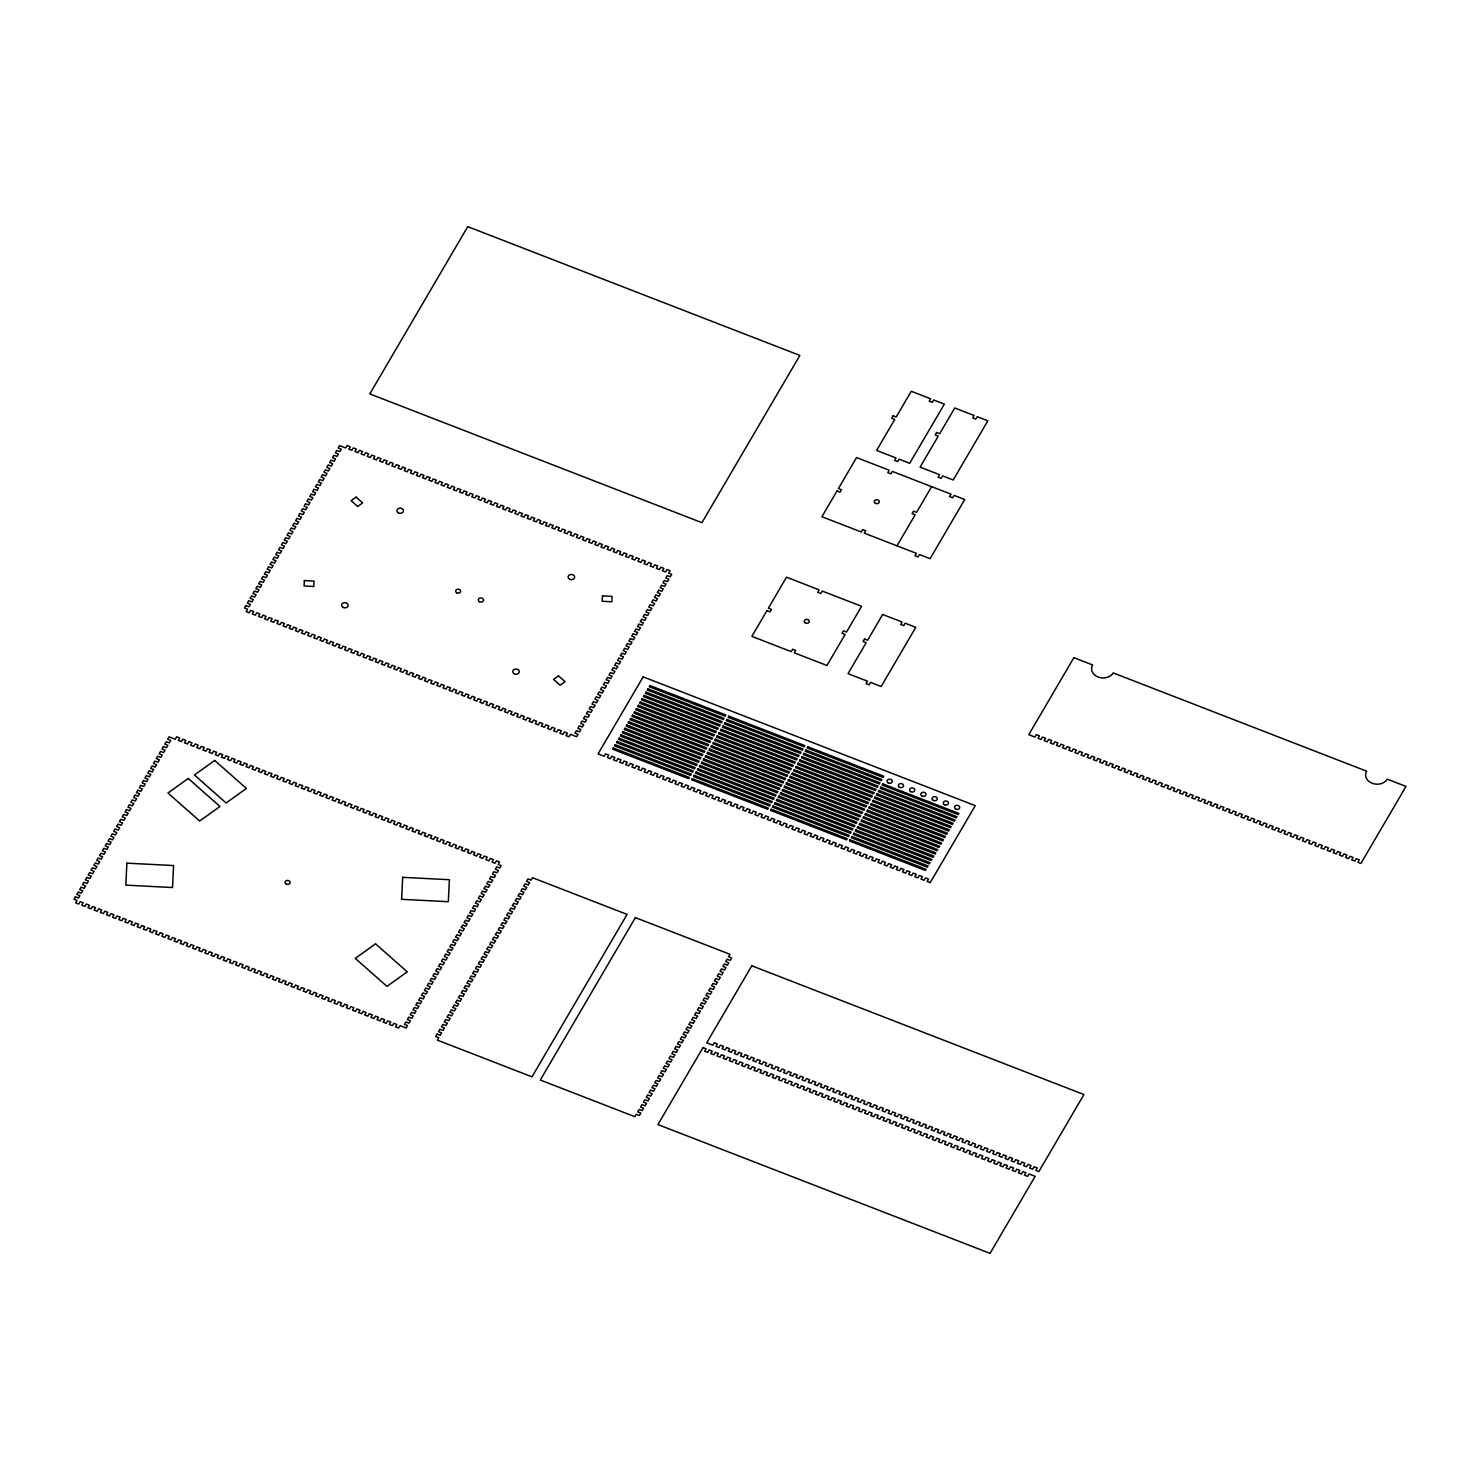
<?xml version="1.0" encoding="UTF-8"?>
<svg xmlns="http://www.w3.org/2000/svg" width="1480" height="1480" viewBox="0 0 1480 1480"><rect width="100%" height="100%" fill="white"/><g stroke="black" fill="none" stroke-linecap="round" stroke-linejoin="round"><path stroke-width="1.5" d="M896.991 545.824L915.14 514.818L912.068 513.634L913.475 511.21L916.546 512.395L931.623 486.661M126.91 863.154L125.819 885.133L172.513 887.538L173.604 865.56L126.91 863.154M304.362 580.567L304.085 585.969L313.76 586.45L314.038 581.067L304.362 580.567M402.708 877.326L401.598 899.304L448.311 901.709L449.402 879.712L402.708 877.326M602.452 595.885L602.175 601.269L611.851 601.768L612.11 596.385L602.452 595.885M75.425 896.825L74 899.248L77.071 900.451L75.665 902.874L78.736 904.058L80.142 901.635L83.232 902.837L81.807 905.26L84.878 906.445L86.302 904.021L89.374 905.224L87.949 907.647L91.038 908.831L92.445 906.408L95.534 907.591L94.109 910.015L97.181 911.218L98.605 908.794L101.676 909.978L100.252 912.402L103.341 913.604L104.747 911.18L107.837 912.365L106.412 914.788L109.483 915.99L110.908 913.567L113.979 914.751L112.554 917.174L115.644 918.377L117.05 915.954L120.139 917.138L118.715 919.561L121.785 920.764L123.21 918.322L126.281 919.524L124.856 921.948L127.946 923.132L129.352 920.708L132.423 921.911L131.017 924.334L134.088 925.518L135.513 923.095L138.583 924.297L137.159 926.721L140.23 927.904L141.654 925.481L144.726 926.684L143.32 929.107L146.391 930.291L147.815 927.868L150.886 929.07L149.462 931.494L152.532 932.678L153.957 930.254L157.028 931.438L155.622 933.862L158.693 935.064L160.118 932.641L163.189 933.825L161.764 936.248L164.835 937.451L166.26 935.027L169.331 936.211L167.924 938.635L170.996 939.837L172.42 937.413L175.491 938.598L174.067 941.021L177.138 942.224L178.562 939.8L181.633 940.984L180.227 943.408L183.298 944.591L184.704 942.168L187.794 943.371L186.369 945.794L189.44 946.978L190.865 944.555L193.936 945.757L192.511 948.181L195.601 949.365L197.006 946.941L200.096 948.144L198.672 950.567L201.743 951.751L203.167 949.327L206.238 950.53L204.814 952.954L207.903 954.138L209.309 951.714L212.399 952.898L210.974 955.34L214.045 956.524L215.47 954.101L218.541 955.285L217.116 957.708L220.206 958.911L221.612 956.487L224.701 957.671L223.276 960.095L226.347 961.297L227.772 958.873L230.843 960.058L229.419 962.481L232.508 963.683L233.914 961.26L236.985 962.444L235.579 964.867L238.65 966.07L240.075 963.647L243.146 964.831L241.721 967.254L244.792 968.438L246.217 966.014L249.288 967.217L247.882 969.641L250.953 970.825L252.377 968.401L255.448 969.604L254.024 972.027L257.094 973.211L258.519 970.788L261.59 971.99L260.184 974.414L263.255 975.598L264.68 973.174L267.75 974.377L266.326 976.8L269.397 977.984L270.822 975.561L273.893 976.745L272.486 979.187L275.558 980.37L276.982 977.947L280.053 979.131L278.629 981.555L281.7 982.757L283.124 980.333L286.195 981.517L284.789 983.941L287.86 985.144L289.266 982.72L292.356 983.904L290.931 986.327L294.002 987.53L295.427 985.107L298.498 986.291L297.073 988.714L300.163 989.917L301.568 987.493L304.658 988.677L303.233 991.101L306.305 992.285L307.729 989.861L310.8 991.064L309.375 993.487L312.465 994.671L313.871 992.248L316.961 993.45L315.536 995.873L318.607 997.058L320.032 994.634L323.103 995.837L321.678 998.26L324.768 999.444L326.174 997.02L329.263 998.223L327.839 1000.647L330.91 1001.831L332.334 999.407L335.405 1000.591L333.981 1003.014L337.07 1004.217L338.476 1001.793L341.547 1002.977L340.141 1005.401L343.212 1006.604L344.637 1004.18L347.707 1005.364L346.283 1007.788L349.354 1008.99L350.779 1006.567L353.85 1007.751L352.443 1010.174L355.514 1011.377L356.939 1008.953L360.01 1010.137L358.586 1012.561L361.657 1013.763L363.081 1011.339L366.152 1012.523L364.746 1014.947L367.817 1016.131L369.242 1013.708L372.312 1014.91L370.888 1017.333L373.959 1018.517L375.384 1016.094L378.454 1017.297L377.049 1019.72L380.12 1020.904L381.544 1018.481L384.615 1019.683L383.19 1022.107L386.262 1023.291L387.686 1020.867L390.757 1022.07L389.351 1024.493L392.422 1025.677L393.828 1023.254L396.918 1024.438L395.493 1026.861L398.564 1028.064L399.989 1025.64L406.131 1028.027L407.555 1025.603L404.484 1024.401L405.909 1021.977L408.98 1023.18L410.404 1020.756L407.315 1019.554L408.739 1017.13L411.81 1018.333L413.235 1015.909L410.164 1014.707L411.57 1012.283L414.659 1013.486L416.065 1011.062L412.994 1009.86L414.418 1007.436L417.49 1008.62L418.914 1006.197L415.843 1005.013L417.249 1002.589L420.32 1003.773L421.745 1001.35L418.674 1000.166L420.098 997.742L423.169 998.926L424.594 996.503L421.504 995.319L422.929 992.895L426 994.079L427.424 991.655L424.353 990.471L425.778 988.048L428.849 989.232L430.255 986.808L427.184 985.625L428.608 983.201L431.679 984.385L433.104 981.962L430.033 980.778L431.439 978.354L434.528 979.538L435.934 977.115L432.863 975.931L434.288 973.507L437.358 974.691L438.783 972.267L435.694 971.065L437.118 968.642L440.189 969.844L441.614 967.42L438.543 966.218L439.967 963.795L443.038 964.997L444.463 962.573L441.373 961.371L442.798 958.948L445.868 960.15L447.293 957.727L444.222 956.524L445.628 954.101L448.718 955.303L450.124 952.88L447.053 951.677L448.477 949.254L451.548 950.456L452.973 948.033L449.901 946.83L451.308 944.407L454.379 945.609L455.803 943.167L452.732 941.983L454.157 939.56L457.228 940.744L458.652 938.32L455.562 937.136L456.987 934.713L460.058 935.897L461.483 933.473L458.411 932.289L459.818 929.865L462.907 931.049L464.313 928.626L461.242 927.442L462.667 925.019L465.738 926.202L467.162 923.779L464.091 922.595L465.497 920.172L468.587 921.356L469.993 918.932L466.921 917.748L468.346 915.325L471.417 916.509L472.842 914.085L469.752 912.901L471.177 910.477L474.248 911.662L475.672 909.238L472.601 908.054L474.026 905.612L477.096 906.815L478.502 904.391L475.432 903.188L476.856 900.765L479.927 901.968L481.352 899.544L478.28 898.341L479.687 895.918L482.776 897.121L484.182 894.697L481.111 893.495L482.536 891.071L485.607 892.274L487.031 889.85L483.941 888.648L485.366 886.224L488.437 887.427L489.862 885.003L486.791 883.801L488.215 881.377L491.286 882.58L492.71 880.156L489.621 878.954L491.046 876.53L494.116 877.714L495.541 875.291L492.47 874.107L493.876 871.683L496.966 872.867L498.372 870.443L495.301 869.26L496.725 866.836L499.796 868.02L501.221 865.596L498.149 864.413L499.555 861.989L496.485 860.787L495.06 863.21L491.989 862.026L493.413 859.602L490.343 858.4L488.918 860.824L485.847 859.64L487.253 857.216L484.182 856.032L482.757 858.456L479.687 857.253L481.111 854.83L478.04 853.646L476.615 856.069L473.545 854.866L474.951 852.443L471.88 851.259L470.455 853.683L467.384 852.48L468.809 850.057L465.738 848.873L464.313 851.296L461.242 850.094L462.648 847.67L459.577 846.486L458.153 848.91L455.082 847.726L456.506 845.302L453.435 844.1L452.011 846.523L448.94 845.339L450.346 842.916L447.275 841.713L445.868 844.137L442.779 842.952L444.204 840.529L441.132 839.327L439.708 841.75L436.637 840.566L438.062 838.143L434.972 836.94L433.566 839.364L430.477 838.18L431.901 835.756L428.83 834.554L427.406 836.977L424.335 835.793L425.759 833.37L422.67 832.186L421.264 834.609L418.174 833.407L419.599 830.983L416.528 829.799L415.103 832.223L412.032 831.02L413.457 828.596L410.367 827.413L408.961 829.836L405.871 828.634L407.296 826.21L404.225 825.026L402.8 827.45L399.73 826.247L401.154 823.824L398.065 822.64L396.659 825.063L393.588 823.879L394.993 821.456L391.923 820.253L390.498 822.677L387.427 821.493L388.851 819.069L385.781 817.866L384.356 820.29L381.285 819.106L382.691 816.683L379.62 815.48L378.196 817.904L375.125 816.72L376.549 814.296L373.478 813.094L372.054 815.517L368.983 814.333L370.389 811.91L367.318 810.707L365.893 813.149L362.822 811.947L364.246 809.523L361.175 808.339L359.751 810.763L356.68 809.56L358.086 807.137L355.015 805.952L353.591 808.376L350.519 807.173L351.944 804.75L348.873 803.566L347.449 805.99L344.378 804.787L345.784 802.364L342.713 801.18L341.307 803.603L338.217 802.401L339.642 799.977L336.571 798.793L335.146 801.216L332.075 800.033L333.5 797.609L330.41 796.407L329.004 798.83L325.914 797.646L327.339 795.223L324.268 794.02L322.844 796.443L319.772 795.26L321.197 792.836L318.108 791.634L316.702 794.057L313.612 792.873L315.036 790.45L311.966 789.247L310.541 791.671L307.47 790.487L308.894 788.063L305.805 786.861L304.399 789.303L301.31 788.1L302.734 785.677L299.663 784.493L298.239 786.916L295.168 785.713L296.592 783.29L293.502 782.106L292.096 784.529L289.026 783.327L290.432 780.904L287.361 779.72L285.936 782.143L282.865 780.941L284.289 778.517L281.219 777.333L279.794 779.757L276.723 778.554L278.129 776.13L275.058 774.947L273.634 777.37L270.562 776.186L271.987 773.763L268.916 772.56L267.492 774.984L264.421 773.799L265.827 771.376L262.756 770.173L261.331 772.597L258.26 771.413L259.685 768.99L256.614 767.787L255.189 770.211L252.118 769.027L253.524 766.603L250.453 765.401L249.029 767.824L245.957 766.64L247.382 764.216L244.311 763.033L242.886 765.456L239.816 764.254L241.221 761.83L238.15 760.646L236.745 763.07L233.655 761.867L235.079 759.443L232.008 758.26L230.584 760.683L227.513 759.481L228.938 757.057L225.848 755.873L224.442 758.297L221.353 757.094L222.777 754.671L219.706 753.487L218.281 755.91L215.21 754.726L216.635 752.284L213.546 751.1L212.14 753.524L209.05 752.34L210.475 749.916L207.404 748.713L205.979 751.137L202.908 749.953L204.333 747.529L201.243 746.327L199.837 748.751L196.748 747.567L198.172 745.143L195.101 743.941L193.677 746.364L190.606 745.18L192.03 742.757L188.941 741.554L187.535 743.977L184.464 742.793L185.87 740.37L182.799 739.186L181.374 741.61L178.303 740.407L179.728 737.984L176.656 736.799L175.232 739.223L169.072 736.837L167.666 739.26L170.737 740.444L169.312 742.868L166.241 741.684L164.817 744.107L167.888 745.291L166.482 747.715L163.411 746.53L161.986 748.954L165.057 750.138L163.633 752.562L160.562 751.377L159.137 753.801L162.227 754.985L160.802 757.427L157.731 756.225L156.306 758.648L159.378 759.851L157.972 762.274L154.882 761.072L153.476 763.495L156.547 764.698L155.123 767.121L152.052 765.918L150.627 768.342L153.698 769.545L152.292 771.968L149.203 770.765L147.797 773.189L150.868 774.391L149.443 776.815L146.372 775.613L144.947 778.036L148.037 779.239L146.613 781.662L143.542 780.46L142.117 782.883L145.188 784.086L143.763 786.509L140.692 785.325L139.268 787.749L142.358 788.933L140.933 791.356L137.862 790.172L136.438 792.596L139.508 793.779L138.103 796.203L135.013 795.019L133.607 797.443L136.678 798.627L135.254 801.05L132.183 799.866L130.758 802.29L133.829 803.474L132.423 805.897L129.352 804.713L127.928 807.137L130.999 808.321L129.574 810.744L126.503 809.56L125.079 811.984L128.168 813.168L126.744 815.591L123.672 814.407L122.248 816.831L125.319 818.015L123.913 820.438L120.824 819.254L119.418 821.678L122.488 822.88L121.064 825.304L117.993 824.101L116.569 826.524L119.64 827.727L118.233 830.151L115.144 828.948L113.738 831.371L116.809 832.574L115.385 834.998L112.314 833.795L110.889 836.219L113.979 837.421L112.554 839.845L109.483 838.642L108.058 841.066L111.13 842.268L109.705 844.692L106.634 843.489L105.228 845.913L108.299 847.115L106.875 849.538L103.803 848.336L102.379 850.778L105.45 851.962L104.044 854.385L100.955 853.202L99.549 855.625L102.62 856.809L101.195 859.233L98.124 858.048L96.7 860.472L99.789 861.656L98.365 864.08L95.293 862.896L93.869 865.319L96.94 866.503L95.516 868.927L92.445 867.743L91.02 870.166L94.109 871.35L92.685 873.774L89.614 872.59L88.19 875.013L91.261 876.197L89.855 878.621L86.765 877.437L85.359 879.86L88.43 881.044L87.006 883.468L83.934 882.284L82.51 884.707L85.581 885.91L84.175 888.333L81.104 887.13L79.68 889.554L82.751 890.757L81.326 893.18L78.255 891.977L76.831 894.401L79.92 895.604L78.496 898.027L75.425 896.825M245.921 605.579L244.496 608.002L247.567 609.187L246.161 611.61L249.232 612.794L250.638 610.37L253.728 611.573L252.303 613.996L255.374 615.18L256.798 612.757L259.87 613.96L258.445 616.383L261.535 617.567L262.94 615.144L266.03 616.346L264.606 618.77L267.677 619.954L269.101 617.53L272.172 618.732L270.748 621.156L273.837 622.34L275.243 619.916L278.332 621.119L276.908 623.543L279.979 624.726L281.404 622.303L284.475 623.487L283.05 625.91L286.139 627.113L287.546 624.69L290.635 625.874L289.211 628.297L292.282 629.5L293.706 627.076L296.777 628.26L295.353 630.684L298.442 631.886L299.848 629.462L302.919 630.647L301.513 633.07L304.584 634.273L306.009 631.849L309.079 633.033L307.655 635.457L310.726 636.64L312.151 634.217L315.221 635.42L313.815 637.843L316.887 639.027L318.311 636.604L321.382 637.806L319.957 640.23L323.029 641.413L324.453 638.99L327.524 640.192L326.118 642.616L329.189 643.8L330.614 641.377L333.685 642.579L332.26 645.002L335.331 646.187L336.756 643.763L339.827 644.947L338.421 647.389L341.492 648.573L342.916 646.149L345.987 647.334L344.562 649.757L347.634 650.96L349.058 648.536L352.129 649.72L350.723 652.144L353.794 653.346L355.2 650.923L358.289 652.107L356.865 654.53L359.936 655.732L361.361 653.309L364.432 654.493L363.007 656.917L366.096 658.119L367.503 655.696L370.592 656.88L369.168 659.303L372.239 660.487L373.663 658.063L376.734 659.266L375.31 661.69L378.399 662.874L379.805 660.45L382.894 661.653L381.47 664.076L384.541 665.26L385.966 662.837L389.036 664.039L387.612 666.462L390.702 667.647L392.108 665.223L395.197 666.426L393.773 668.849L396.844 670.033L398.268 667.61L401.339 668.793L399.914 671.236L403.004 672.42L404.41 669.996L407.5 671.18L406.075 673.604L409.146 674.806L410.571 672.383L413.642 673.567L412.217 675.99L415.307 677.193L416.713 674.769L419.784 675.953L418.378 678.377L421.449 679.579L422.873 677.155L425.944 678.34L424.519 680.763L427.591 681.966L429.015 679.542L432.086 680.726L430.68 683.149L433.751 684.334L435.175 681.91L438.246 683.113L436.822 685.536L439.893 686.72L441.318 684.297L444.389 685.499L442.983 687.923L446.054 689.107L447.478 686.683L450.549 687.885L449.125 690.309L452.196 691.493L453.62 689.07L456.691 690.272L455.285 692.696L458.356 693.88L459.781 691.456L462.852 692.64L461.427 695.063L464.498 696.266L465.923 693.843L468.993 695.027L467.588 697.45L470.659 698.653L472.065 696.229L475.154 697.413L473.73 699.837L476.801 701.039L478.225 698.615L481.296 699.799L479.872 702.223L482.961 703.426L484.367 701.002L487.457 702.186L486.032 704.61L489.103 705.812L490.527 703.37L493.599 704.573L492.174 706.996L495.263 708.18L496.67 705.757L499.759 706.959L498.335 709.383L501.405 710.567L502.83 708.143L505.901 709.346L504.477 711.769L507.566 712.953L508.972 710.529L512.062 711.732L510.637 714.155L513.708 715.34L515.133 712.916L518.204 714.119L516.779 716.542L519.869 717.726L521.274 715.303L524.346 716.487L522.94 718.91L526.01 720.113L527.435 717.689L530.506 718.873L529.082 721.297L532.153 722.499L533.577 720.076L536.648 721.26L535.242 723.683L538.313 724.885L539.738 722.462L542.809 723.646L541.384 726.07L544.455 727.272L545.88 724.849L548.951 726.033L547.545 728.456L550.615 729.659L552.04 727.216L555.111 728.419L553.687 730.843L556.758 732.027L558.182 729.603L561.253 730.805L559.847 733.229L562.918 734.413L564.343 731.99L567.413 733.192L565.989 735.615L569.06 736.799L570.485 734.376L576.627 736.763L578.051 734.339L574.98 733.155L576.404 730.732L579.476 731.916L580.9 729.492L577.811 728.308L579.235 725.866L582.306 727.068L583.731 724.645L580.659 723.443L582.066 721.019L585.155 722.221L586.561 719.798L583.49 718.596L584.915 716.172L587.986 717.375L589.41 714.951L586.339 713.749L587.745 711.325L590.835 712.528L592.24 710.104L589.17 708.902L590.594 706.478L593.665 707.68L595.09 705.257L592 704.055L593.424 701.631L596.495 702.834L597.92 700.41L594.849 699.207L596.274 696.784L599.345 697.968L600.751 695.545L597.679 694.361L599.104 691.937L602.175 693.121L603.6 690.698L600.529 689.514L601.935 687.09L605.024 688.274L606.43 685.851L603.359 684.667L604.784 682.243L607.855 683.427L609.279 681.004L606.19 679.82L607.614 677.396L610.685 678.58L612.11 676.157L609.038 674.973L610.463 672.549L613.534 673.733L614.959 671.31L611.869 670.126L613.293 667.702L616.365 668.886L617.789 666.462L614.718 665.279L616.124 662.837L619.213 664.039L620.62 661.615L617.548 660.413L618.973 657.99L622.044 659.192L623.469 656.769L620.398 655.566L621.804 653.143L624.875 654.345L626.299 651.922L623.228 650.719L624.653 648.296L627.724 649.498L629.148 647.074L626.059 645.872L627.483 643.449L630.554 644.651L631.979 642.227L628.908 641.025L630.313 638.601L633.403 639.804L634.809 637.38L631.738 636.178L633.163 633.755L636.234 634.938L637.658 632.515L634.587 631.331L635.993 628.908L639.082 630.091L640.489 627.668L637.418 626.484L638.842 624.061L641.913 625.245L643.337 622.821L640.248 621.637L641.673 619.213L644.744 620.398L646.168 617.974L643.097 616.79L644.522 614.366L647.593 615.551L648.999 613.127L645.928 611.943L647.352 609.52L650.423 610.704L651.848 608.28L648.777 607.096L650.183 604.673L653.272 605.857L654.678 603.433L651.607 602.249L653.032 599.826L656.102 601.01L657.527 598.586L654.438 597.384L655.862 594.96L658.933 596.163L660.357 593.739L657.287 592.537L658.711 590.113L661.782 591.316L663.207 588.892L660.117 587.69L661.542 585.266L664.613 586.469L666.037 584.045L662.966 582.843L664.372 580.419L667.462 581.621L668.868 579.198L665.797 577.995L667.221 575.572L670.292 576.774L671.716 574.351L668.646 573.149L670.052 570.725L666.981 569.541L665.556 571.965L662.485 570.762L663.91 568.338L660.838 567.154L659.414 569.578L656.343 568.376L657.749 565.952L654.678 564.768L653.254 567.192L650.183 565.989L651.607 563.566L648.536 562.382L647.112 564.805L644.041 563.621L645.447 561.179L642.376 559.995L640.951 562.418L637.88 561.235L639.304 558.811L636.234 557.609L634.809 560.032L631.738 558.848L633.144 556.424L630.073 555.222L628.649 557.646L625.577 556.462L627.002 554.038L623.931 552.836L622.507 555.259L619.436 554.075L620.841 551.652L617.771 550.449L616.365 552.873L613.275 551.688L614.699 549.265L611.629 548.081L610.204 550.505L607.133 549.302L608.558 546.879L605.468 545.695L604.062 548.118L600.973 546.916L602.397 544.492L599.326 543.308L597.902 545.732L594.831 544.529L596.255 542.106L593.166 540.922L591.76 543.345L588.67 542.143L590.095 539.719L587.024 538.535L585.599 540.959L582.528 539.774L583.952 537.332L580.863 536.149L579.457 538.572L576.368 537.388L577.792 534.965L574.721 533.762L573.297 536.186L570.226 535.002L571.65 532.578L568.561 531.376L567.154 533.799L564.084 532.615L565.49 530.192L562.418 528.989L560.994 531.413L557.923 530.229L559.348 527.805L556.277 526.602L554.852 529.026L551.781 527.842L553.187 525.418L550.116 524.235L548.692 526.658L545.62 525.456L547.045 523.032L543.974 521.848L542.549 524.271L539.479 523.069L540.885 520.646L537.813 519.462L536.389 521.885L533.318 520.683L534.743 518.259L531.672 517.075L530.247 519.499L527.176 518.296L528.582 515.873L525.511 514.688L524.087 517.112L521.015 515.928L522.44 513.505L519.369 512.302L517.945 514.726L514.874 513.541L516.279 511.118L513.209 509.916L511.803 512.339L508.713 511.155L510.138 508.732L507.066 507.529L505.642 509.952L502.571 508.769L503.996 506.345L500.906 505.143L499.5 507.566L496.411 506.382L497.835 503.959L494.764 502.756L493.34 505.198L490.269 503.996L491.693 501.572L488.604 500.388L487.198 502.812L484.108 501.609L485.533 499.185L482.462 498.002L481.037 500.425L477.966 499.223L479.391 496.799L476.301 495.615L474.895 498.038L471.806 496.836L473.23 494.413L470.159 493.229L468.735 495.652L465.664 494.45L467.088 492.026L463.999 490.842L462.593 493.266L459.522 492.082L460.928 489.658L457.857 488.455L456.432 490.879L453.361 489.695L454.786 487.272L451.714 486.069L450.29 488.493L447.219 487.309L448.625 484.885L445.554 483.683L444.13 486.106L441.059 484.922L442.483 482.499L439.412 481.296L437.988 483.72L434.917 482.536L436.322 480.112L433.252 478.91L431.827 481.352L428.756 480.149L430.18 477.726L427.11 476.541L425.685 478.965L422.614 477.763L424.02 475.339L420.949 474.155L419.525 476.579L416.454 475.376L417.878 472.953L414.807 471.769L413.382 474.192L410.312 472.99L411.718 470.566L408.647 469.382L407.24 471.806L404.151 470.603L405.575 468.18L402.505 466.996L401.08 469.419L398.009 468.235L399.434 465.812L396.344 464.609L394.938 467.033L391.849 465.849L393.273 463.425L390.202 462.223L388.778 464.646L385.707 463.462L387.131 461.039L384.042 459.836L382.636 462.26L379.546 461.075L380.971 458.652L377.9 457.45L376.475 459.873L373.404 458.689L374.829 456.266L371.739 455.082L370.333 457.505L367.243 456.303L368.668 453.879L365.597 452.695L364.173 455.118L361.101 453.916L362.526 451.493L359.437 450.309L358.031 452.732L354.96 451.529L356.365 449.106L353.295 447.922L351.87 450.346L348.799 449.143L350.224 446.72L347.153 445.536L345.728 447.959L339.568 445.572L338.161 447.996L341.233 449.199L339.808 451.622L336.737 450.42L335.312 452.843L338.384 454.046L336.978 456.469L333.907 455.267L332.482 457.69L335.553 458.893L334.129 461.316L331.058 460.114L329.633 462.537L332.723 463.74L331.298 466.163L328.227 464.961L326.803 467.384L329.874 468.587L328.468 471.01L325.378 469.808L323.972 472.231L327.043 473.434L325.618 475.857L322.548 474.654L321.123 477.096L324.194 478.28L322.788 480.704L319.699 479.52L318.293 481.944L321.364 483.127L319.939 485.551L316.868 484.367L315.443 486.791L318.533 487.974L317.108 490.398L314.038 489.214L312.613 491.638L315.684 492.822L314.26 495.245L311.189 494.061L309.782 496.485L312.854 497.668L311.429 500.092L308.358 498.908L306.933 501.332L310.005 502.516L308.599 504.939L305.509 503.755L304.103 506.179L307.174 507.363L305.75 509.786L302.679 508.602L301.254 511.026L304.344 512.228L302.919 514.652L299.848 513.449L298.424 515.873L301.495 517.075L300.07 519.499L296.999 518.296L295.575 520.72L298.664 521.922L297.239 524.346L294.168 523.143L292.744 525.567L295.815 526.769L294.409 529.192L291.32 527.99L289.914 530.413L292.985 531.616L291.56 534.04L288.489 532.837L287.065 535.26L290.136 536.463L288.729 538.887L285.659 537.684L284.234 540.126L287.305 541.31L285.881 543.734L282.81 542.549L281.385 544.973L284.475 546.157L283.05 548.581L279.979 547.396L278.555 549.82L281.625 551.004L280.22 553.428L277.13 552.244L275.724 554.667L278.795 555.851L277.371 558.274L274.3 557.091L272.875 559.514L275.946 560.698L274.54 563.121L271.45 561.938L270.045 564.361L273.115 565.545L271.691 567.969L268.62 566.784L267.196 569.208L270.285 570.392L268.861 572.816L265.789 571.632L264.365 574.055L267.436 575.239L266.012 577.681L262.94 576.479L261.516 578.902L264.606 580.105L263.181 582.528L260.11 581.326L258.686 583.749L261.757 584.952L260.351 587.375L257.261 586.173L255.855 588.596L258.926 589.798L257.502 592.222L254.431 591.02L253.006 593.443L256.077 594.646L254.671 597.069L251.6 595.866L250.175 598.29L253.246 599.493L251.822 601.916L248.751 600.713L247.327 603.137L250.416 604.34L248.992 606.763L245.921 605.579M467.736 226.644L369.815 393.921L701.946 522.68L799.866 355.422L467.736 226.644M643.153 676.878L598.068 753.894L604.21 756.28L605.635 753.857L608.706 755.041L607.281 757.482L610.37 758.667L611.777 756.243L614.866 757.427L613.442 759.851L616.513 761.053L617.937 758.63L621.008 759.813L619.584 762.237L622.673 763.44L624.079 761.016L627.168 762.2L625.744 764.624L628.815 765.826L630.24 763.403L633.311 764.587L631.886 767.01L634.976 768.213L636.382 765.789L639.471 766.973L638.047 769.397L641.118 770.581L642.542 768.157L645.613 769.36L644.188 771.783L647.278 772.967L648.684 770.543L651.755 771.746L650.349 774.17L653.42 775.354L654.845 772.93L657.916 774.133L656.491 776.556L659.562 777.74L660.987 775.317L664.058 776.519L662.652 778.943L665.723 780.127L667.147 777.703L670.218 778.887L668.793 781.311L671.865 782.513L673.289 780.09L676.36 781.274L674.954 783.697L678.025 784.899L679.449 782.476L682.521 783.66L681.096 786.084L684.167 787.286L685.591 784.863L688.663 786.047L687.257 788.47L690.327 789.673L691.752 787.249L694.823 788.433L693.399 790.857L696.47 792.059L697.894 789.635L700.965 790.82L699.559 793.243L702.63 794.427L704.036 792.004L707.126 793.206L705.701 795.63L708.772 796.813L710.197 794.39L713.268 795.593L711.843 798.016L714.933 799.2L716.338 796.777L719.428 797.979L718.004 800.403L721.075 801.587L722.499 799.163L725.57 800.365L724.146 802.789L727.235 803.973L728.641 801.549L731.731 802.734L730.306 805.157L733.377 806.36L734.802 803.936L737.873 805.12L736.448 807.543L739.538 808.746L740.943 806.323L744.033 807.507L742.609 809.93L745.68 811.133L747.104 808.709L750.175 809.893L748.751 812.317L751.84 813.519L753.246 811.096L756.317 812.279L754.911 814.703L757.982 815.905L759.407 813.463L762.477 814.666L761.053 817.09L764.124 818.274L765.548 815.85L768.62 817.053L767.213 819.476L770.285 820.66L771.709 818.237L774.78 819.439L773.356 821.863L776.427 823.047L777.851 820.623L780.922 821.826L779.516 824.249L782.587 825.433L784.012 823.01L787.082 824.212L785.658 826.635L788.729 827.82L790.154 825.396L793.225 826.58L791.818 829.004L794.89 830.206L796.314 827.783L799.385 828.966L797.961 831.39L801.032 832.593L802.456 830.169L805.527 831.353L804.121 833.777L807.192 834.979L808.598 832.555L811.688 833.74L810.263 836.163L813.334 837.365L814.759 834.942L817.83 836.126L816.405 838.549L819.495 839.752L820.901 837.31L823.99 838.513L822.566 840.936L825.637 842.12L827.061 839.697L830.132 840.899L828.707 843.323L831.797 844.507L833.203 842.083L836.293 843.285L834.868 845.709L837.939 846.893L839.364 844.47L842.435 845.672L841.01 848.096L844.1 849.279L845.505 846.856L848.595 848.059L847.171 850.482L850.241 851.666L851.666 849.243L854.737 850.427L853.312 852.85L856.402 854.053L857.808 851.629L860.879 852.813L859.473 855.237L862.544 856.439L863.969 854.016L867.04 855.2L865.615 857.623L868.686 858.826L870.111 856.402L873.182 857.586L871.776 860.01L874.846 861.212L876.271 858.788L879.342 859.973L877.918 862.396L880.989 863.58L882.413 861.157L885.484 862.359L884.078 864.783L887.149 865.966L888.574 863.543L891.645 864.746L890.22 867.169L893.291 868.353L894.716 865.93L897.787 867.132L896.38 869.555L899.452 870.74L900.876 868.316L903.947 869.519L902.523 871.942L905.594 873.126L907.018 870.702L910.089 871.887L908.683 874.329L911.754 875.513L913.179 873.089L916.25 874.273L914.825 876.697L917.896 877.899L919.321 875.476L922.391 876.66L920.986 879.083L924.057 880.285L925.463 877.862L928.552 879.046L927.128 881.47L930.199 882.672L975.283 805.657L643.153 676.878M437.155 1034.095L435.731 1036.518L438.802 1037.72L437.396 1040.144L532.005 1076.83L627.095 914.399L532.467 877.714L531.043 880.138L527.971 878.954L526.547 881.377L529.618 882.561L528.212 884.985L525.141 883.801L523.716 886.224L526.788 887.408L525.363 889.832L522.292 888.648L520.868 891.071L523.957 892.255L522.533 894.679L519.462 893.495L518.037 895.918L521.108 897.102L519.702 899.526L516.613 898.341L515.207 900.765L518.278 901.968L516.853 904.391L513.782 903.188L512.357 905.612L515.429 906.815L514.023 909.238L510.933 908.036L509.527 910.459L512.598 911.662L511.174 914.085L508.102 912.883L506.678 915.306L509.768 916.509L508.343 918.932L505.272 917.73L503.848 920.153L506.918 921.356L505.494 923.779L502.423 922.577L501.017 925L504.088 926.202L502.663 928.626L499.593 927.424L498.168 929.865L501.239 931.049L499.833 933.473L496.743 932.289L495.338 934.713L498.409 935.897L496.984 938.32L493.913 937.136L492.488 939.56L495.578 940.744L494.154 943.167L491.082 941.983L489.658 944.407L492.729 945.591L491.305 948.014L488.234 946.83L486.809 949.254L489.899 950.438L488.474 952.861L485.403 951.677L483.979 954.101L487.049 955.285L485.644 957.708L482.554 956.524L481.148 958.948L484.219 960.132L482.795 962.555L479.724 961.371L478.299 963.795L481.37 964.979L479.964 967.42L476.893 966.218L475.469 968.642L478.54 969.844L477.115 972.267L474.044 971.065L472.62 973.489L475.709 974.691L474.285 977.115L471.214 975.912L469.789 978.336L472.86 979.538L471.454 981.962L468.365 980.759L466.959 983.183L470.029 984.385L468.605 986.808L465.534 985.606L464.11 988.03L467.181 989.232L465.775 991.655L462.685 990.453L461.279 992.877L464.35 994.079L462.925 996.503L459.855 995.319L458.43 997.742L461.519 998.926L460.095 1001.35L457.024 1000.166L455.6 1002.589L458.671 1003.773L457.246 1006.197L454.175 1005.013L452.75 1007.436L455.84 1008.62L454.416 1011.043L451.345 1009.86L449.92 1012.283L452.991 1013.467L451.585 1015.891L448.496 1014.707L447.089 1017.13L450.161 1018.314L448.736 1020.738L445.665 1019.554L444.24 1021.977L447.312 1023.161L445.906 1025.585L442.835 1024.401L441.41 1026.824L444.481 1028.008L443.057 1030.45L439.986 1029.248L438.561 1031.671L441.651 1032.873L440.226 1035.297L437.155 1034.095M613.386 748.029L612.683 749.195L688.699 778.684L689.403 777.5L613.386 748.029M615.31 744.736L614.607 745.92L690.624 775.39L691.327 774.207L615.31 744.736M617.234 741.443L616.531 742.627L692.548 772.098L693.251 770.913L617.234 741.443M619.158 738.168L618.455 739.334L694.471 768.805L695.174 767.639L619.158 738.168M621.082 734.876L620.379 736.06L696.396 765.53L697.099 764.346L621.082 734.876M623.006 731.582L622.303 732.766L698.32 762.237L699.023 761.053L623.006 731.582M624.93 728.29L624.227 729.474L700.244 758.944L700.947 757.76L624.93 728.29M626.854 725.015L626.151 726.199L702.168 755.67L702.87 754.486L626.854 725.015M628.778 721.722L628.075 722.906L704.091 752.377L704.795 751.193L628.778 721.722M630.702 718.429L629.999 719.613L706.015 749.084L706.719 747.899L630.702 718.429M632.626 715.154L631.923 716.338L707.94 745.809L708.643 744.625L632.626 715.154M634.55 711.862L633.847 713.046L709.864 742.516L710.567 741.332L634.55 711.862M636.474 708.568L635.771 709.752L711.788 739.223L712.49 738.039L636.474 708.568M638.398 705.294L637.695 706.46L713.712 735.949L714.415 734.765L638.398 705.294M640.322 702.001L639.619 703.185L715.654 732.655L716.338 731.471L640.322 702.001M642.246 698.708L641.543 699.892L717.578 729.363L718.263 728.179L642.246 698.708M644.17 695.415L643.486 696.599L719.502 726.07L720.187 724.904L644.17 695.415M646.094 692.14L645.41 693.324L721.426 722.795L722.111 721.611L646.094 692.14M648.018 688.848L647.334 690.032L723.35 719.502L724.035 718.318L648.018 688.848M649.942 685.555L649.258 686.739L725.274 716.209L725.959 715.025L649.942 685.555M766.955 610.63L751.877 636.382L791.208 651.626L792.633 649.202L795.704 650.386L794.298 652.828L826.95 665.482L845.099 634.476L842.028 633.274L843.434 630.85L846.523 632.053L861.582 606.301L822.251 591.057L820.827 593.48L817.755 592.296L819.162 589.873L786.509 577.2L768.361 608.206L771.45 609.409L770.026 611.832L766.955 610.63M836.996 490.99L821.918 516.724L861.249 531.986L862.673 529.562L865.745 530.746L864.338 533.17L916.379 553.354L914.973 555.777L918.044 556.961L919.469 554.538L930.106 558.663L964.738 499.5L954.101 495.375L952.676 497.798L949.605 496.596L951.03 494.172L892.292 471.417L890.868 473.841L887.797 472.638L889.202 470.214L856.55 457.561L838.402 488.566L841.473 489.751L840.067 492.174L836.996 490.99M893.106 415.825L891.682 418.248L894.753 419.432L876.604 450.438L896.01 457.968L894.586 460.391L897.657 461.575L899.082 459.151L909.719 463.277L944.37 404.114L933.713 399.989L932.308 402.412L929.237 401.21L930.643 398.786L911.255 391.275L896.177 417.009L893.106 415.825M692.307 778.628L691.604 779.793L767.62 809.264L768.324 808.099L692.307 778.628M694.231 775.335L693.528 776.519L769.545 805.99L770.248 804.805L694.231 775.335M696.155 772.042L695.452 773.226L771.469 802.697L772.172 801.513L696.155 772.042M698.079 768.749L697.376 769.933L773.393 799.404L774.096 798.22L698.079 768.749M700.003 765.475L699.3 766.659L775.317 796.129L776.02 794.945L700.003 765.475M701.927 762.182L701.224 763.365L777.24 792.836L777.943 791.652L701.927 762.182M703.851 758.889L703.148 760.073L779.165 789.543L779.868 788.359L703.851 758.889M705.775 755.614L705.072 756.798L781.088 786.269L781.792 785.085L705.775 755.614M707.699 752.321L706.996 753.505L783.013 782.976L783.716 781.792L707.699 752.321M709.623 749.028L708.92 750.212L784.937 779.683L785.64 778.499L709.623 749.028M711.547 745.754L710.844 746.919L786.861 776.408L787.563 775.224L711.547 745.754M713.471 742.461L712.768 743.645L788.785 773.115L789.488 771.931L713.471 742.461M715.395 739.168L714.692 740.351L790.709 769.822L791.412 768.638L715.395 739.168M717.319 735.875L716.616 737.059L792.633 766.529L793.336 765.364L717.319 735.875M719.243 732.6L718.54 733.784L794.575 763.255L795.26 762.071L719.243 732.6M721.167 729.307L720.464 730.491L796.499 759.962L797.184 758.778L721.167 729.307M723.091 726.014L722.407 727.198L798.423 756.668L799.108 755.485L723.091 726.014M725.015 722.74L724.331 723.923L800.347 753.394L801.032 752.21L725.015 722.74M726.939 719.447L726.255 720.63L802.271 750.101L802.956 748.917L726.939 719.447M728.863 716.154L728.179 717.338L804.195 746.808L804.88 745.624L728.863 716.154M635.383 917.619L540.293 1080.03L634.92 1116.716L636.345 1114.292L639.416 1115.495L640.84 1113.071L637.769 1111.869L639.175 1109.445L642.265 1110.648L643.671 1108.224L640.6 1107.022L642.024 1104.598L645.095 1105.801L646.52 1103.377L643.43 1102.175L644.855 1099.751L647.926 1100.954L649.35 1098.53L646.279 1097.328L647.704 1094.904L650.774 1096.088L652.199 1093.665L649.11 1092.48L650.534 1090.057L653.605 1091.241L655.029 1088.817L651.959 1087.633L653.365 1085.21L656.454 1086.394L657.86 1083.97L654.789 1082.786L656.213 1080.363L659.285 1081.547L660.709 1079.123L657.638 1077.939L659.044 1075.516L662.115 1076.7L663.54 1074.277L660.469 1073.092L661.893 1070.669L664.964 1071.853L666.389 1069.43L663.299 1068.245L664.724 1065.822L667.795 1067.006L669.219 1064.583L666.148 1063.399L667.554 1060.975L670.644 1062.159L672.049 1059.736L668.979 1058.533L670.403 1056.11L673.474 1057.312L674.899 1054.889L671.827 1053.686L673.234 1051.263L676.323 1052.465L677.729 1050.042L674.658 1048.839L676.082 1046.416L679.154 1047.618L680.578 1045.195L677.489 1043.992L678.913 1041.569L681.984 1042.771L683.409 1040.348L680.337 1039.145L681.762 1036.722L684.833 1037.924L686.239 1035.501L683.168 1034.298L684.593 1031.875L687.663 1033.077L689.088 1030.635L686.017 1029.451L687.423 1027.027L690.513 1028.211L691.918 1025.788L688.848 1024.604L690.272 1022.181L693.343 1023.365L694.768 1020.941L691.678 1019.757L693.102 1017.333L696.173 1018.517L697.598 1016.094L694.527 1014.91L695.952 1012.486L699.023 1013.67L700.447 1011.247L697.357 1010.063L698.782 1007.639L701.853 1008.823L703.278 1006.4L700.207 1005.216L701.613 1002.793L704.702 1003.977L706.108 1001.553L703.037 1000.369L704.462 997.945L707.533 999.13L708.957 996.706L705.886 995.504L707.292 993.08L710.363 994.283L711.788 991.859L708.716 990.657L710.141 988.233L713.212 989.436L714.637 987.012L711.547 985.81L712.971 983.386L716.043 984.589L717.467 982.165L714.396 980.963L715.802 978.539L718.891 979.742L720.298 977.318L717.226 976.115L718.651 973.692L721.722 974.895L723.147 972.471L720.076 971.269L721.482 968.845L724.571 970.048L725.977 967.606L722.906 966.422L724.331 963.998L727.402 965.182L728.826 962.759L725.737 961.575L727.161 959.151L730.232 960.335L731.657 957.911L728.586 956.727L730.01 954.304L635.383 917.619M936.581 432.53L935.175 434.954L938.246 436.156L920.098 467.162L939.486 474.673L938.08 477.096L941.151 478.299L942.575 475.876L953.213 480.001L987.845 420.82L977.207 416.694L975.783 419.118L972.712 417.934L974.136 415.51L954.73 407.981L939.652 433.733L936.581 432.53M864.542 639.027L863.118 641.451L866.188 642.653L848.04 673.659L867.447 681.17L866.022 683.594L869.093 684.796L870.518 682.373L881.155 686.498L915.787 627.335L905.149 623.191L903.725 625.633L900.654 624.43L902.079 622.007L882.672 614.477L867.613 640.23L864.542 639.027M771.228 809.209L770.525 810.393L846.542 839.863L847.245 838.679L771.228 809.209M773.152 805.934L772.449 807.118L848.466 836.588L849.168 835.404L773.152 805.934M775.076 802.641L774.373 803.825L850.39 833.296L851.093 832.112L775.076 802.641M777 799.348L776.297 800.532L852.313 830.003L853.016 828.818L777 799.348M778.924 796.074L778.221 797.258L854.238 826.728L854.941 825.544L778.924 796.074M780.848 792.78L780.145 793.965L856.162 823.435L856.865 822.251L780.848 792.78M782.772 789.488L782.069 790.672L858.086 820.142L858.788 818.958L782.772 789.488M784.696 786.213L783.993 787.379L860.01 816.868L860.713 815.684L784.696 786.213M786.62 782.92L785.917 784.104L861.934 813.575L862.637 812.39L786.62 782.92M788.544 779.627L787.841 780.811L863.858 810.282L864.561 809.098L788.544 779.627M790.468 776.334L789.765 777.518L865.782 806.989L866.485 805.823L790.468 776.334M792.392 773.06L791.689 774.244L867.706 803.714L868.409 802.53L792.392 773.06M794.316 769.766L793.613 770.951L869.63 800.421L870.332 799.237L794.316 769.766M796.24 766.474L795.537 767.658L871.554 797.128L872.257 795.944L796.24 766.474M798.164 763.199L797.461 764.383L873.496 793.854L874.18 792.67L798.164 763.199M800.088 759.906L799.385 761.09L875.42 790.561L876.105 789.377L800.088 759.906M802.012 756.613L801.327 757.797L877.344 787.268L878.029 786.084L802.012 756.613M803.936 753.338L803.252 754.523L879.268 783.993L879.952 782.809L803.936 753.338M805.86 750.046L805.176 751.23L881.192 780.7L881.877 779.516L805.86 750.046M807.784 746.752L807.1 747.937L883.116 777.407L883.801 776.223L807.784 746.752M703.019 1047.562L657.934 1124.578L990.064 1253.357L1035.149 1176.341L1029.007 1173.955L1027.583 1176.378L1024.512 1175.176L1025.918 1172.752L1022.846 1171.568L1021.422 1173.992L1018.351 1172.808L1019.776 1170.384L1016.705 1169.182L1015.28 1171.605L1012.209 1170.421L1013.615 1167.998L1010.544 1166.795L1009.138 1169.218L1006.048 1168.034L1007.473 1165.611L1004.402 1164.409L1002.977 1166.832L999.907 1165.648L1001.331 1163.225L998.242 1162.022L996.836 1164.446L993.746 1163.262L995.17 1160.838L992.1 1159.636L990.675 1162.078L987.604 1160.875L989.029 1158.452L985.939 1157.267L984.533 1159.691L981.444 1158.489L982.868 1156.065L979.797 1154.881L978.373 1157.305L975.302 1156.102L976.726 1153.678L973.636 1152.495L972.231 1154.918L969.141 1153.716L970.566 1151.292L967.495 1150.108L966.07 1152.532L962.999 1151.329L964.423 1148.906L961.334 1147.722L959.928 1150.145L956.857 1148.961L958.263 1146.538L955.192 1145.335L953.767 1147.758L950.697 1146.574L952.121 1144.151L949.05 1142.948L947.626 1145.372L944.555 1144.188L945.961 1141.764L942.89 1140.562L941.465 1142.986L938.394 1141.802L939.818 1139.378L936.748 1138.176L935.323 1140.599L932.252 1139.415L933.658 1136.992L930.587 1135.789L929.163 1138.231L926.091 1137.029L927.516 1134.605L924.445 1133.421L923.021 1135.845L919.95 1134.642L921.356 1132.218L918.285 1131.034L916.86 1133.458L913.789 1132.255L915.213 1129.832L912.143 1128.648L910.718 1131.072L907.647 1129.869L909.053 1127.446L905.982 1126.262L904.576 1128.685L901.487 1127.483L902.911 1125.059L899.84 1123.875L898.416 1126.298L895.345 1125.114L896.769 1122.691L893.68 1121.489L892.274 1123.912L889.184 1122.728L890.609 1120.305L887.538 1119.102L886.113 1121.526L883.042 1120.342L884.466 1117.918L881.377 1116.716L879.971 1119.139L876.882 1117.955L878.306 1115.532L875.235 1114.329L873.811 1116.753L870.74 1115.569L872.164 1113.145L869.075 1111.961L867.668 1114.385L864.579 1113.182L866.004 1110.758L862.933 1109.574L861.508 1111.998L858.437 1110.795L859.862 1108.372L856.772 1107.188L855.366 1109.611L852.295 1108.409L853.701 1105.986L850.63 1104.802L849.206 1107.225L846.135 1106.023L847.559 1103.599L844.488 1102.415L843.063 1104.839L839.993 1103.636L841.399 1101.213L838.327 1100.029L836.903 1102.452L833.832 1101.268L835.257 1098.845L832.186 1097.642L830.761 1100.066L827.69 1098.881L829.096 1096.458L826.025 1095.255L824.601 1097.679L821.529 1096.495L822.954 1094.072L819.883 1092.869L818.459 1095.293L815.388 1094.109L816.793 1091.685L813.723 1090.483L812.298 1092.906L809.227 1091.722L810.652 1089.298L807.581 1088.114L806.156 1090.538L803.085 1089.336L804.491 1086.912L801.42 1085.728L800.014 1088.152L796.924 1086.949L798.349 1084.526L795.278 1083.342L793.854 1085.765L790.783 1084.562L792.207 1082.139L789.118 1080.955L787.712 1083.379L784.622 1082.176L786.047 1079.753L782.976 1078.569L781.551 1080.992L778.48 1079.808L779.904 1077.366L776.815 1076.182L775.409 1078.605L772.32 1077.421L773.744 1074.998L770.673 1073.795L769.249 1076.219L766.178 1075.035L767.602 1072.611L764.513 1071.409L763.107 1073.833L760.017 1072.649L761.442 1070.225L758.37 1069.023L756.946 1071.446L753.875 1070.262L755.299 1067.839L752.21 1066.636L750.804 1069.06L747.733 1067.876L749.139 1065.452L746.068 1064.268L744.644 1066.692L741.573 1065.489L742.997 1063.065L739.926 1061.881L738.502 1064.305L735.43 1063.102L736.837 1060.679L733.765 1059.495L732.341 1061.918L729.27 1060.716L730.695 1058.293L727.624 1057.109L726.199 1059.532L723.128 1058.33L724.534 1055.906L721.463 1054.722L720.038 1057.145L716.968 1055.961L718.392 1053.52L715.321 1052.336L713.897 1054.759L710.826 1053.575L712.232 1051.152L709.16 1049.949L707.736 1052.373L704.665 1051.189L706.09 1048.765L703.019 1047.562M751.803 965.793L706.719 1042.808L712.861 1045.195L714.285 1042.753L717.356 1043.955L715.95 1046.379L719.021 1047.562L720.446 1045.139L723.516 1046.341L722.092 1048.765L725.163 1049.949L726.588 1047.526L729.659 1048.728L728.252 1051.152L731.324 1052.336L732.73 1049.912L735.819 1051.114L734.395 1053.538L737.466 1054.722L738.89 1052.298L741.961 1053.501L740.537 1055.925L743.626 1057.109L745.032 1054.685L748.121 1055.869L746.697 1058.293L749.768 1059.495L751.193 1057.072L754.264 1058.255L752.839 1060.679L755.929 1061.881L757.335 1059.458L760.424 1060.642L759 1063.065L762.071 1064.268L763.495 1061.845L766.566 1063.029L765.141 1065.452L768.231 1066.655L769.637 1064.231L772.726 1065.415L771.302 1067.839L774.373 1069.041L775.798 1066.599L778.869 1067.802L777.444 1070.225L780.534 1071.409L781.94 1068.986L785.01 1070.188L783.605 1072.611L786.676 1073.795L788.1 1071.372L791.171 1072.574L789.746 1074.998L792.818 1076.182L794.242 1073.758L797.313 1074.961L795.907 1077.385L798.978 1078.569L800.403 1076.145L803.474 1077.348L802.049 1079.771L805.12 1080.955L806.545 1078.532L809.615 1079.716L808.21 1082.139L811.28 1083.342L812.705 1080.918L815.776 1082.102L814.351 1084.526L817.423 1085.728L818.847 1083.305L821.918 1084.489L820.512 1086.912L823.583 1088.114L825.008 1085.691L828.079 1086.875L826.654 1089.298L829.725 1090.501L831.149 1088.078L834.221 1089.262L832.815 1091.685L835.885 1092.869L837.292 1090.446L840.381 1091.648L838.957 1094.072L842.028 1095.255L843.452 1092.832L846.523 1094.034L845.099 1096.458L848.188 1097.642L849.594 1095.218L852.684 1096.421L851.259 1098.845L854.33 1100.029L855.755 1097.605L858.826 1098.808L857.401 1101.231L860.49 1102.415L861.897 1099.992L864.986 1101.176L863.562 1103.618L866.633 1104.802L868.057 1102.378L871.128 1103.562L869.704 1105.986L872.793 1107.188L874.199 1104.764L877.288 1105.948L875.864 1108.372L878.935 1109.574L880.36 1107.151L883.43 1108.335L882.006 1110.758L885.096 1111.961L886.502 1109.538L889.573 1110.722L888.167 1113.145L891.238 1114.348L892.662 1111.924L895.733 1113.108L894.309 1115.532L897.38 1116.716L898.804 1114.292L901.875 1115.495L900.469 1117.918L903.54 1119.102L904.965 1116.678L908.036 1117.881L906.611 1120.305L909.682 1121.489L911.107 1119.065L914.178 1120.267L912.772 1122.691L915.843 1123.875L917.267 1121.452L920.338 1122.654L918.913 1125.078L921.985 1126.262L923.409 1123.838L926.48 1125.022L925.074 1127.464L928.145 1128.648L929.57 1126.225L932.641 1127.409L931.216 1129.832L934.287 1131.034L935.712 1128.611L938.783 1129.795L937.377 1132.218L940.448 1133.421L941.854 1130.998L944.943 1132.182L943.519 1134.605L946.59 1135.808L948.014 1133.384L951.085 1134.568L949.661 1136.992L952.75 1138.194L954.156 1135.77L957.245 1136.955L955.821 1139.378L958.892 1140.562L960.317 1138.139L963.388 1139.341L961.963 1141.764L965.053 1142.948L966.458 1140.525L969.548 1141.727L968.123 1144.151L971.195 1145.335L972.619 1142.911L975.69 1144.114L974.266 1146.538L977.355 1147.722L978.761 1145.298L981.851 1146.501L980.426 1148.924L983.497 1150.108L984.922 1147.685L987.992 1148.869L986.568 1151.311L989.658 1152.495L991.064 1150.071L994.135 1151.255L992.729 1153.678L995.799 1154.881L997.224 1152.458L1000.295 1153.642L998.87 1156.065L1001.942 1157.267L1003.366 1154.844L1006.437 1156.028L1005.031 1158.452L1008.102 1159.654L1009.527 1157.23L1012.598 1158.415L1011.173 1160.838L1014.244 1162.041L1015.668 1159.617L1018.74 1160.801L1017.333 1163.225L1020.405 1164.409L1021.829 1161.985L1024.9 1163.188L1023.476 1165.611L1026.546 1166.795L1027.971 1164.371L1031.042 1165.574L1029.636 1167.998L1032.707 1169.182L1034.131 1166.758L1037.203 1167.961L1035.778 1170.384L1038.849 1171.568L1083.934 1094.553L751.803 965.793M850.149 839.808L849.446 840.991L925.463 870.462L926.166 869.278L850.149 839.808M852.073 836.533L851.37 837.717L927.387 867.188L928.09 866.004L852.073 836.533M853.997 833.24L853.294 834.424L929.311 863.895L930.014 862.711L853.997 833.24M855.921 829.947L855.218 831.131L931.235 860.601L931.938 859.418L855.921 829.947M857.845 826.673L857.142 827.838L933.159 857.327L933.862 856.143L857.845 826.673M859.769 823.38L859.066 824.563L935.082 854.034L935.786 852.85L859.769 823.38M861.693 820.087L860.99 821.271L937.007 850.741L937.71 849.557L861.693 820.087M863.617 816.793L862.914 817.977L938.93 847.448L939.634 846.283L863.617 816.793M865.541 813.519L864.838 814.703L940.855 844.173L941.558 842.99L865.541 813.519M867.465 810.226L866.762 811.41L942.779 840.88L943.482 839.697L867.465 810.226M869.389 806.933L868.686 808.117L944.702 837.588L945.405 836.404L869.389 806.933M871.313 803.659L870.61 804.843L946.627 834.313L947.33 833.129L871.313 803.659M873.237 800.365L872.534 801.549L948.551 831.02L949.254 829.836L873.237 800.365M875.161 797.073L874.458 798.257L950.475 827.727L951.178 826.543L875.161 797.073M877.085 793.798L876.382 794.982L952.417 824.452L953.102 823.269L877.085 793.798M879.009 790.505L878.306 791.689L954.341 821.16L955.026 819.976L879.009 790.505M880.933 787.212L880.249 788.396L956.265 817.866L956.95 816.683L880.933 787.212M882.857 783.938L882.173 785.103L958.189 814.574L958.873 813.408L882.857 783.938M1073.87 657.657L1028.785 734.672L1034.927 737.059L1036.352 734.635L1039.423 735.838L1037.998 738.261L1041.088 739.445L1042.494 737.022L1045.583 738.224L1044.159 740.648L1047.23 741.832L1048.654 739.408L1051.725 740.592L1050.301 743.034L1053.39 744.218L1054.796 741.795L1057.867 742.979L1056.461 745.402L1059.532 746.605L1060.957 744.181L1064.027 745.365L1062.603 747.788L1065.674 748.991L1067.099 746.568L1070.17 747.752L1068.764 750.175L1071.835 751.377L1073.259 748.954L1076.33 750.138L1074.906 752.562L1077.977 753.764L1079.401 751.341L1082.472 752.524L1081.066 754.948L1084.137 756.132L1085.562 753.709L1088.633 754.911L1087.208 757.335L1090.279 758.519L1091.704 756.095L1094.774 757.298L1093.369 759.721L1096.439 760.905L1097.864 758.482L1100.935 759.684L1099.511 762.107L1102.582 763.292L1104.006 760.868L1107.077 762.071L1105.671 764.494L1108.742 765.678L1110.148 763.255L1113.237 764.438L1111.813 766.862L1114.884 768.065L1116.309 765.641L1119.38 766.825L1117.955 769.249L1121.045 770.451L1122.451 768.028L1125.54 769.212L1124.116 771.635L1127.187 772.838L1128.611 770.414L1131.682 771.598L1130.258 774.022L1133.347 775.224L1134.753 772.801L1137.842 773.985L1136.418 776.408L1139.489 777.611L1140.914 775.187L1143.985 776.371L1142.56 778.795L1145.649 779.979L1147.055 777.555L1150.145 778.758L1148.72 781.181L1151.792 782.365L1153.216 779.942L1156.287 781.144L1154.862 783.568L1157.952 784.752L1159.358 782.328L1162.429 783.53L1161.023 785.954L1164.094 787.138L1165.519 784.715L1168.59 785.917L1167.165 788.341L1170.236 789.524L1171.661 787.101L1174.732 788.285L1173.326 790.709L1176.397 791.911L1177.821 789.488L1180.892 790.672L1179.467 793.095L1182.539 794.298L1183.963 791.874L1187.034 793.058L1185.628 795.482L1188.699 796.684L1190.123 794.26L1193.195 795.445L1191.77 797.868L1194.841 799.071L1196.265 796.647L1199.336 797.831L1197.93 800.255L1201.002 801.457L1202.426 799.015L1205.497 800.218L1204.072 802.641L1207.144 803.825L1208.568 801.402L1211.639 802.604L1210.233 805.028L1213.304 806.212L1214.71 803.788L1217.8 804.99L1216.375 807.414L1219.446 808.598L1220.87 806.174L1223.942 807.377L1222.517 809.801L1225.607 810.985L1227.013 808.561L1230.102 809.764L1228.678 812.187L1231.748 813.371L1233.173 810.948L1236.244 812.132L1234.82 814.555L1237.909 815.758L1239.315 813.334L1242.405 814.518L1240.98 816.942L1244.051 818.144L1245.476 815.721L1248.546 816.904L1247.122 819.328L1250.211 820.53L1251.618 818.107L1254.707 819.291L1253.283 821.715L1256.354 822.917L1257.778 820.494L1260.849 821.678L1259.425 824.101L1262.514 825.304L1263.92 822.862L1267.01 824.064L1265.585 826.488L1268.656 827.672L1270.081 825.248L1273.152 826.451L1271.727 828.874L1274.817 830.058L1276.223 827.635L1279.293 828.837L1277.888 831.26L1280.958 832.445L1282.383 830.021L1285.454 831.224L1284.03 833.647L1287.101 834.831L1288.525 832.408L1291.596 833.61L1290.19 836.034L1293.261 837.218L1294.686 834.794L1297.757 835.978L1296.332 838.402L1299.403 839.604L1300.828 837.18L1303.899 838.365L1302.493 840.788L1305.564 841.99L1306.988 839.567L1310.059 840.751L1308.635 843.174L1311.706 844.377L1313.13 841.954L1316.201 843.138L1314.795 845.561L1317.866 846.764L1319.291 844.34L1322.361 845.524L1320.937 847.948L1324.008 849.132L1325.433 846.708L1328.504 847.91L1327.098 850.334L1330.168 851.518L1331.574 849.095L1334.664 850.297L1333.239 852.721L1336.311 853.904L1337.735 851.481L1340.806 852.684L1339.382 855.107L1342.471 856.291L1343.877 853.868L1346.967 855.07L1345.542 857.494L1348.613 858.678L1350.038 856.254L1353.109 857.438L1351.684 859.88L1354.774 861.064L1356.18 858.641L1359.269 859.825L1357.845 862.248L1360.916 863.451L1406 786.435L1387.241 779.165A11.341 9.028 3.1 0 1 1372.201 783.29A11.341 9.028 3.1 0 1 1366.651 771.173L1113.201 672.919A11.341 9.028 3.1 0 1 1098.16 677.045A11.341 9.028 3.1 0 1 1092.61 664.927L1073.87 657.657M356.107 497.113L351.13 500.684L357.697 506.493L362.656 502.923L356.107 497.113M188.256 778.462L167.962 793.021L199.671 821.012L219.965 806.471L188.256 778.462M214.692 760.443L194.417 774.984L226.126 802.993L246.42 788.452L214.692 760.443M558.515 675.861L553.538 679.413L560.106 685.221L565.082 681.651L558.515 675.861M375.532 943.833L355.256 958.374L386.964 986.383L407.259 971.842L375.532 943.833M955.655 809.079A2.608 2.072 3.1 0 0 959.725 807.599A2.608 2.072 3.1 0 0 956.006 805.509A2.608 2.072 3.1 0 0 955.655 809.079M944.425 804.732A2.608 2.072 3.1 0 0 948.477 803.252A2.608 2.072 3.1 0 0 944.758 801.143A2.608 2.072 3.1 0 0 944.425 804.732M933.177 800.365A2.608 2.072 3.1 0 0 937.247 798.885A2.608 2.072 3.1 0 0 933.51 796.795A2.608 2.072 3.1 0 0 933.177 800.365M921.929 796.018A2.608 2.072 3.1 0 0 925.999 794.538A2.608 2.072 3.1 0 0 922.28 792.429A2.608 2.072 3.1 0 0 921.929 796.018M910.7 791.652A2.608 2.072 3.1 0 0 914.77 790.172A2.608 2.072 3.1 0 0 911.033 788.082A2.608 2.072 3.1 0 0 910.7 791.652M899.452 787.305A2.608 2.072 3.1 0 0 903.522 785.825A2.608 2.072 3.1 0 0 899.803 783.716A2.608 2.072 3.1 0 0 899.452 787.305M888.222 782.938A2.608 2.072 3.1 0 0 892.274 781.459A2.608 2.072 3.1 0 0 888.555 779.35A2.608 2.072 3.1 0 0 888.222 782.938M805.324 622.969A2.498 1.998 3.1 0 0 809.227 621.545A2.498 1.998 3.1 0 0 805.638 619.528A2.498 1.998 3.1 0 0 805.324 622.969M286.195 884.041A2.498 1.998 3.1 0 0 290.099 882.635A2.498 1.998 3.1 0 0 286.528 880.6A2.498 1.998 3.1 0 0 286.195 884.041M456.691 592.796A2.498 1.998 3.1 0 0 460.595 591.371A2.498 1.998 3.1 0 0 457.024 589.355A2.498 1.998 3.1 0 0 456.691 592.796M398.286 512.783A3.275 2.608 3.1 0 0 403.448 511.007A3.275 2.608 3.1 0 0 398.842 508.288A3.275 2.608 3.1 0 0 398.286 512.783M569.596 579.216A3.275 2.608 3.1 0 0 574.647 577.274A3.275 2.608 3.1 0 0 569.893 574.702A3.275 2.608 3.1 0 0 569.596 579.216M343.046 607.429A3.275 2.608 3.1 0 0 348.096 605.468A3.275 2.608 3.1 0 0 343.341 602.915A3.275 2.608 3.1 0 0 343.046 607.429M514.115 673.733A3.275 2.608 3.1 0 0 519.277 671.957A3.275 2.608 3.1 0 0 514.67 669.238A3.275 2.608 3.1 0 0 514.115 673.733M479.446 601.694A2.608 2.072 3.1 0 0 483.516 600.214A2.608 2.072 3.1 0 0 479.779 598.124A2.608 2.072 3.1 0 0 479.446 601.694M875.365 503.311A2.498 1.998 3.1 0 0 879.268 501.887A2.498 1.998 3.1 0 0 875.679 499.87A2.498 1.998 3.1 0 0 875.365 503.311"/></g></svg>
